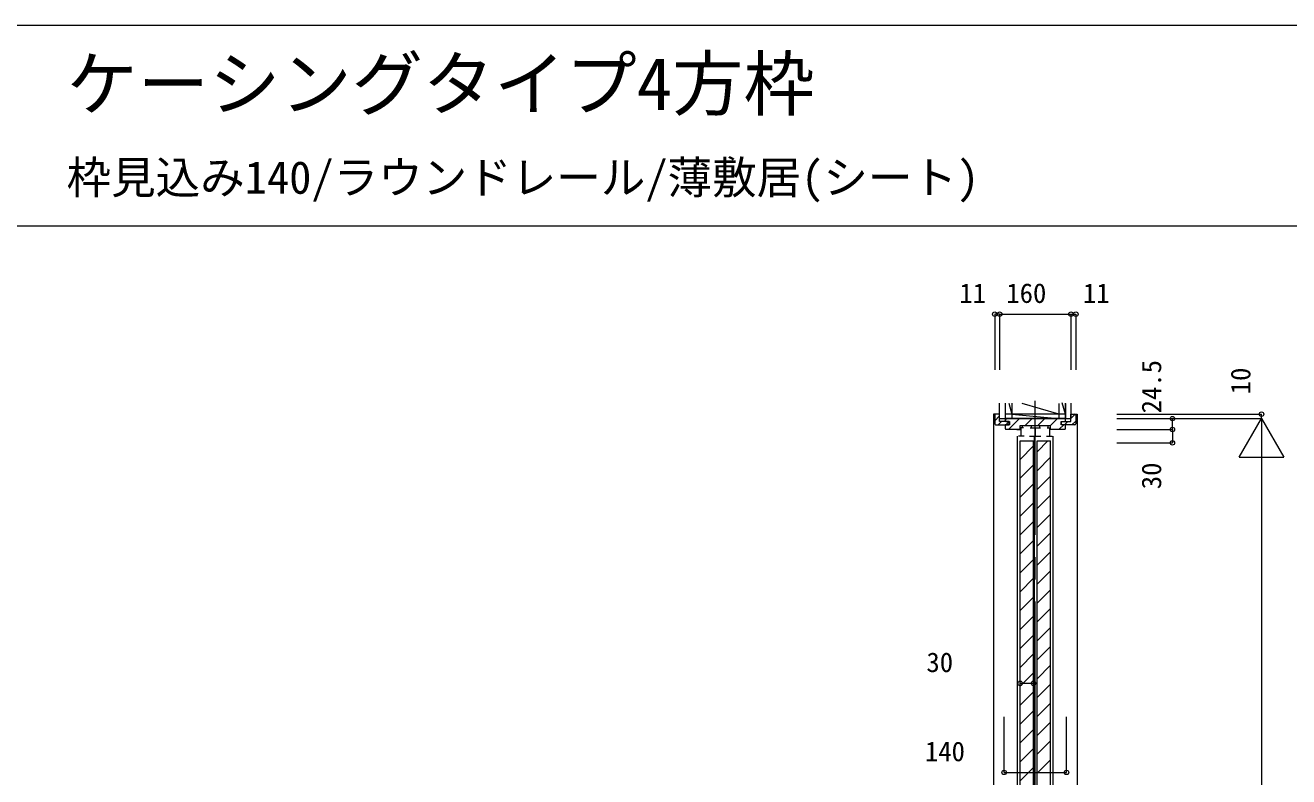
# Model space of a CAD drawing. Units: millimetres, scale not verified. Extents: x -14341 to 14341, y -10000 to 10000.
# Drawn here: x -8633 to -5797, y -8438 to -6752 of the extents above; entities that cross this region are included whole.
import ezdxf
from ezdxf.enums import TextEntityAlignment as Align

# ---------------------------------------------------------------- set-up
doc = ezdxf.new("R2010")
doc.units = ezdxf.units.MM
doc.header["$LTSCALE"] = 50
doc.linetypes.add('CHAIN2', pattern=[12, 9, -1, 1, -1])
for name, color, linetype, lineweight in [('0-0_0', 7, 'Continuous', 9), ('0-2_YKK_ZWAK', 7, 'Continuous', 9), ('0-4_YKK_12', 4, 'Continuous', 18), ('0-6_YKK_D', 2, 'Continuous', 18)]:
    doc.layers.add(name, color=color, linetype=linetype, lineweight=lineweight)
doc.layers.add('0-1_USER1', color=7, linetype='Continuous')
doc.styles.add('ＭＳ ゴシック', font='')
doc.styles.get('ＭＳ ゴシック').set_extended_font_data('MS Gothic')

msp = doc.modelspace()

# ---------------------------------------------------------------- linework, layer by layer
at = {"layer": '0-0_0'}
for p, q in [((-14340.51, -6752.5), (14159.49, -6752.5)), ((-14340.51, -7202.5), (14159.49, -7202.5))]:
    msp.add_line(p, q, dxfattribs=at)
at = {"layer": '0-2_YKK_ZWAK'}
for p, q in [((-6445.63, -7635), (-6445.63, -7600.63)), ((-6433.13, -7600.63), (-6433.13, -7635)), ((-6433.13, -7600.82), (-6433.13, -7635)), ((-6424.77, -7600.22), (-6418.13, -7625)), ((-6418.13, -7600.63), (-6418.13, -7635)), ((-6313.13, -7625), (-6394.86, -7600.82)), ((-6313.13, -7600.82), (-6313.13, -7635)), ((-6298.13, -7625), (-6304.97, -7599.45)), ((-6298.13, -7635), (-6298.13, -7600.63)), ((-6298.13, -7600.82), (-6298.13, -7635)), ((-6285.63, -7600.63), (-6285.63, -7635)), ((-6298.13, -7625), (-6433.13, -7625)), ((-6418.13, -7625), (-6314.55, -7635)), ((-6445.63, -7635), (-6298.13, -7635)), ((-6298.13, -7635), (-6285.63, -7635))]:
    msp.add_line(p, q, dxfattribs=at)
at = {"layer": '0-2_YKK_ZWAK', "linetype": 'CHAIN2'}
msp.add_line((-6365.63, -9695.66), (-6365.63, -7595.45), dxfattribs=at)
at = {"layer": '0-4_YKK_12'}
for p, q in [((-6456.63, -7627), (-6456.63, -7647)), ((-6456.63, -7639.68), (-6445.63, -7628.68)), ((-6285.63, -7634.44), (-6276.23, -7625.04)), ((-6274.63, -7627), (-6274.63, -7647)), ((-6448.98, -7649), (-6441.48, -7641.5)), ((-6433.13, -7638.97), (-6429.16, -7635)), ((-6432.01, -7649), (-6424.63, -7641.62)), ((-6424.87, -7659), (-6400.87, -7635)), ((-6394.03, -7650.6), (-6375.23, -7650.6)), ((-6394.03, -7655.7), (-6394.03, -7650.6)), ((-6388.19, -7650.6), (-6372.59, -7635)), ((-6377.23, -7655.7), (-6354.03, -7655.7)), ((-6375.23, -7650.6), (-6375.23, -7655.7)), ((-6365.63, -7655.7), (-6365.63, -7674.2)), ((-6359.91, -7650.6), (-6344.31, -7635)), ((-6356.03, -7650.6), (-6356.03, -7655.7)), ((-6332.03, -7651.01), (-6316.02, -7635)), ((-6311.74, -7659), (-6301.74, -7649)), ((-6300.19, -7649), (-6292.69, -7641.5)), ((-6283.22, -7649), (-6274.63, -7640.41)), ((-6407.43, -7659.2), (-6397.73, -7659.2)), ((-6405.63, -9666.27), (-6405.63, -7674.38)), ((-6390.83, -7674.2), (-6403.43, -7674.2)), ((-6399.63, -7685), (-6369.63, -7685)), ((-6399.63, -9660), (-6399.63, -7685)), ((-6378.43, -7674.2), (-6352.83, -7674.2)), ((-6369.63, -9660), (-6369.63, -7685)), ((-6367.63, -9665), (-6367.63, -7674.38)), ((-6361.63, -7685), (-6331.63, -7685)), ((-6361.63, -9660), (-6361.63, -7685)), ((-6361.63, -7709.42), (-6337.21, -7685)), ((-6340.43, -7674.2), (-6327.83, -7674.2)), ((-6323.83, -7659.2), (-6333.53, -7659.2)), ((-6331.63, -9660), (-6331.63, -7685)), ((-6325.63, -9666.27), (-6325.63, -7674.38)), ((-6399.63, -7726.39), (-6369.63, -7696.39)), ((-6399.63, -7768.81), (-6369.63, -7738.81)), ((-6361.63, -7751.84), (-6331.63, -7721.84)), ((-6361.63, -7794.27), (-6331.63, -7764.27)), ((-6399.63, -7811.24), (-6369.63, -7781.24)), ((-6399.63, -7853.66), (-6369.63, -7823.66)), ((-6361.63, -7836.69), (-6331.63, -7806.69)), ((-6361.63, -7879.12), (-6331.63, -7849.12)), ((-6399.63, -7896.09), (-6369.63, -7866.09)), ((-6399.63, -7938.52), (-6369.63, -7908.52)), ((-6361.63, -7921.55), (-6331.63, -7891.55)), ((-6361.63, -7963.97), (-6331.63, -7933.97)), ((-6399.63, -7980.94), (-6369.63, -7950.94)), ((-6399.63, -8023.37), (-6369.63, -7993.37)), ((-6361.63, -8006.4), (-6331.63, -7976.4)), ((-6361.63, -8048.83), (-6331.63, -8018.83)), ((-6399.63, -8065.8), (-6369.63, -8035.8)), ((-6399.63, -8108.22), (-6369.63, -8078.22)), ((-6361.63, -8091.25), (-6331.63, -8061.25)), ((-6361.63, -8133.68), (-6331.63, -8103.68)), ((-6399.63, -8150.65), (-6369.63, -8120.65)), ((-6399.63, -8193.08), (-6369.63, -8163.08)), ((-6361.63, -8176.11), (-6331.63, -8146.11)), ((-6361.63, -8218.53), (-6331.63, -8188.53)), ((-6399.63, -8235.5), (-6369.63, -8205.5)), ((-6399.63, -8277.93), (-6369.63, -8247.93)), ((-6361.63, -8260.96), (-6331.63, -8230.96)), ((-6361.63, -8303.38), (-6331.63, -8273.38)), ((-6399.63, -8320.36), (-6369.63, -8290.36)), ((-6399.63, -8362.78), (-6369.63, -8332.78)), ((-6361.63, -8345.81), (-6331.63, -8315.81)), ((-6361.63, -8388.24), (-6331.63, -8358.24)), ((-6399.63, -8405.21), (-6369.63, -8375.21)), ((-6399.63, -8447.63), (-6369.63, -8417.63)), ((-6361.63, -8430.66), (-6331.63, -8400.66))]:
    msp.add_line(p, q, dxfattribs=at)
for points in [[(-6454.63, -7625), (-6459.63, -7625), (-6459.63, -9668)], [(-6454.63, -7649), (-6424.63, -7649), (-6424.63, -7641.5), (-6445.63, -7641.5), (-6445.63, -7625), (-6454.63, -7625)], [(-6276.63, -7649), (-6306.63, -7649), (-6306.63, -7641.5), (-6285.63, -7641.5), (-6285.63, -7625), (-6276.63, -7625)], [(-6276.63, -7625), (-6271.63, -7625), (-6271.63, -9668)], [(-6298.13, -7635), (-6433.13, -7635), (-6433.13, -7640.3), (-6432.13, -7641.3), (-6423.63, -7641.3), (-6423.63, -7649), (-6426.13, -7649), (-6433.13, -7649), (-6433.13, -7657)], [(-6431.13, -7659), (-6399.73, -7659), (-6399.23, -7658.5), (-6399.23, -7650.6), (-6374.23, -7650.6), (-6357.03, -7650.6), (-6332.03, -7650.6), (-6332.03, -7658.5), (-6331.53, -7659), (-6300.13, -7659)], [(-6392.03, -7655.7), (-6397.73, -7655.7), (-6397.73, -7674.2)], [(-6356.03, -7650.6), (-6337.23, -7650.6), (-6337.23, -7655.7)], [(-6339.23, -7655.7), (-6333.53, -7655.7), (-6333.53, -7674.2)], [(-6298.13, -7657), (-6298.13, -7649), (-6305.13, -7649), (-6307.63, -7649), (-6307.63, -7641.3), (-6299.13, -7641.3), (-6298.13, -7640.3), (-6298.13, -7635)]]:
    msp.add_lwpolyline(points, dxfattribs=at)
for centre, start, end in [((-6454.63, -7627), 90.00001, 179.99999), ((-6276.63, -7627), 0.00001, 89.99999), ((-6454.63, -7647), 180, 269.99998), ((-6431.13, -7657), 180.00001, 269.99999), ((-6300.13, -7657), 270.00001, 359.99999), ((-6276.63, -7647), 270.00002, 0)]:
    msp.add_arc(centre, 2, start, end, dxfattribs=at)
at = {"layer": '0-6_YKK_D'}
for p, q in [((-6456.63, -7400.63), (-6456.63, -7525.63)), ((-6445.63, -7400.63), (-6456.63, -7400.63)), ((-6445.63, -7400.63), (-6445.63, -7525.63)), ((-6445.63, -7400.63), (-6285.63, -7400.63)), ((-6285.63, -7400.63), (-6285.63, -7525.63)), ((-6285.63, -7400.63), (-6274.63, -7400.63)), ((-6274.63, -7400.63), (-6274.63, -7525.63)), ((-6182.74, -7625), (-5857.74, -7625)), ((-5857.74, -7635), (-5857.74, -7625)), ((-6182.74, -7635), (-5857.74, -7635)), ((-5907.74, -7721.6), (-5857.74, -7635)), ((-5857.74, -7635), (-5807.74, -7721.6)), ((-5857.74, -7635), (-5857.74, -9668)), ((-6057.74, -7659.5), (-6057.74, -7689.5)), ((-6182.74, -7689.5), (-6057.74, -7689.5)), ((-5907.74, -7721.6), (-5807.74, -7721.6)), ((-6399.63, -8228.89), (-6369.63, -8228.89)), ((-6435.63, -8428.89), (-6435.63, -8303.89)), ((-6295.63, -8428.89), (-6295.63, -8303.89)), ((-6435.63, -8428.89), (-6295.63, -8428.89))]:
    msp.add_line(p, q, dxfattribs=at)
msp.add_lwpolyline([(-6182.74, -7659.5), (-6057.74, -7659.5), (-6057.74, -7635)], dxfattribs=at)
for centre in [(-6456.63, -7400.63), (-6445.63, -7400.63), (-6285.63, -7400.63), (-6274.63, -7400.63), (-6057.74, -7635), (-5857.74, -7625), (-6057.74, -7659.5), (-6057.74, -7689.5), (-6399.63, -8228.89), (-6369.63, -8228.89), (-6435.63, -8428.89), (-6295.63, -8428.89)]:
    msp.add_circle(centre, 5, dxfattribs=at)

# ---------------------------------------------------------------- texts
at = {"layer": '0-1_USER1', "style": 'ＭＳ ゴシック'}
for s, height, p in [('ケーシングタイプ4方枠', 117.3, (-8540.51, -6977.5)), ('枠見込み140/ラウンドレール/薄敷居(シート)', 73.31, (-8540.51, -7152.5))]:
    msp.add_text(s, height=height, dxfattribs=at).set_placement(p, align=Align.BOTTOM_LEFT)
at = {"layer": '0-6_YKK_D', "style": 'ＭＳ ゴシック'}
for s, p in [('11', (-6536.21, -7388.89)), ('160', (-6430.63, -7388.63)), ('11', (-6258.59, -7388.79)), ('30', (-6610.05, -8216.89)), ('140', (-6613.34, -8416.89))]:
    msp.add_text(s, height=43.99, dxfattribs=at).set_placement(p, align=Align.BOTTOM_LEFT)
for s, p in [('24.5', (-6069.74, -7623.25)), ('10', (-5869.56, -7580.43)), ('30', (-6069.74, -7793.47))]:
    msp.add_text(s, height=43.99, rotation=90, dxfattribs=at).set_placement(p, align=Align.BOTTOM_LEFT)

doc.saveas('drawing.dxf')
